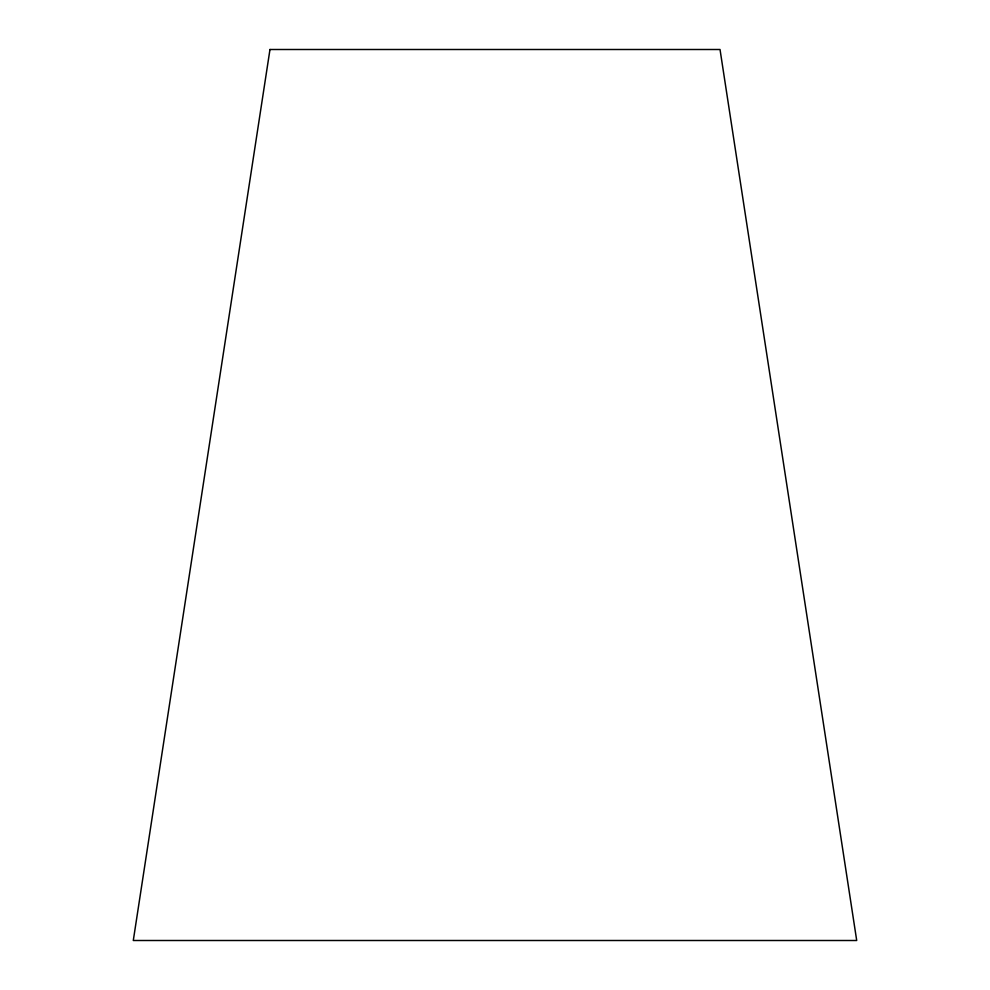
<?xml version="1.0" encoding="UTF-8"?>
<svg xmlns="http://www.w3.org/2000/svg" width="990" height="990" viewBox="0 0 990 990"><rect width="100%" height="100%" fill="white"/><g stroke="black" fill="none" stroke-linecap="round" stroke-linejoin="round"><path stroke-width="1.49" d="M269.973 49.5L133.291 940.5L856.709 940.5L720.027 49.5L269.973 49.5"/></g></svg>
